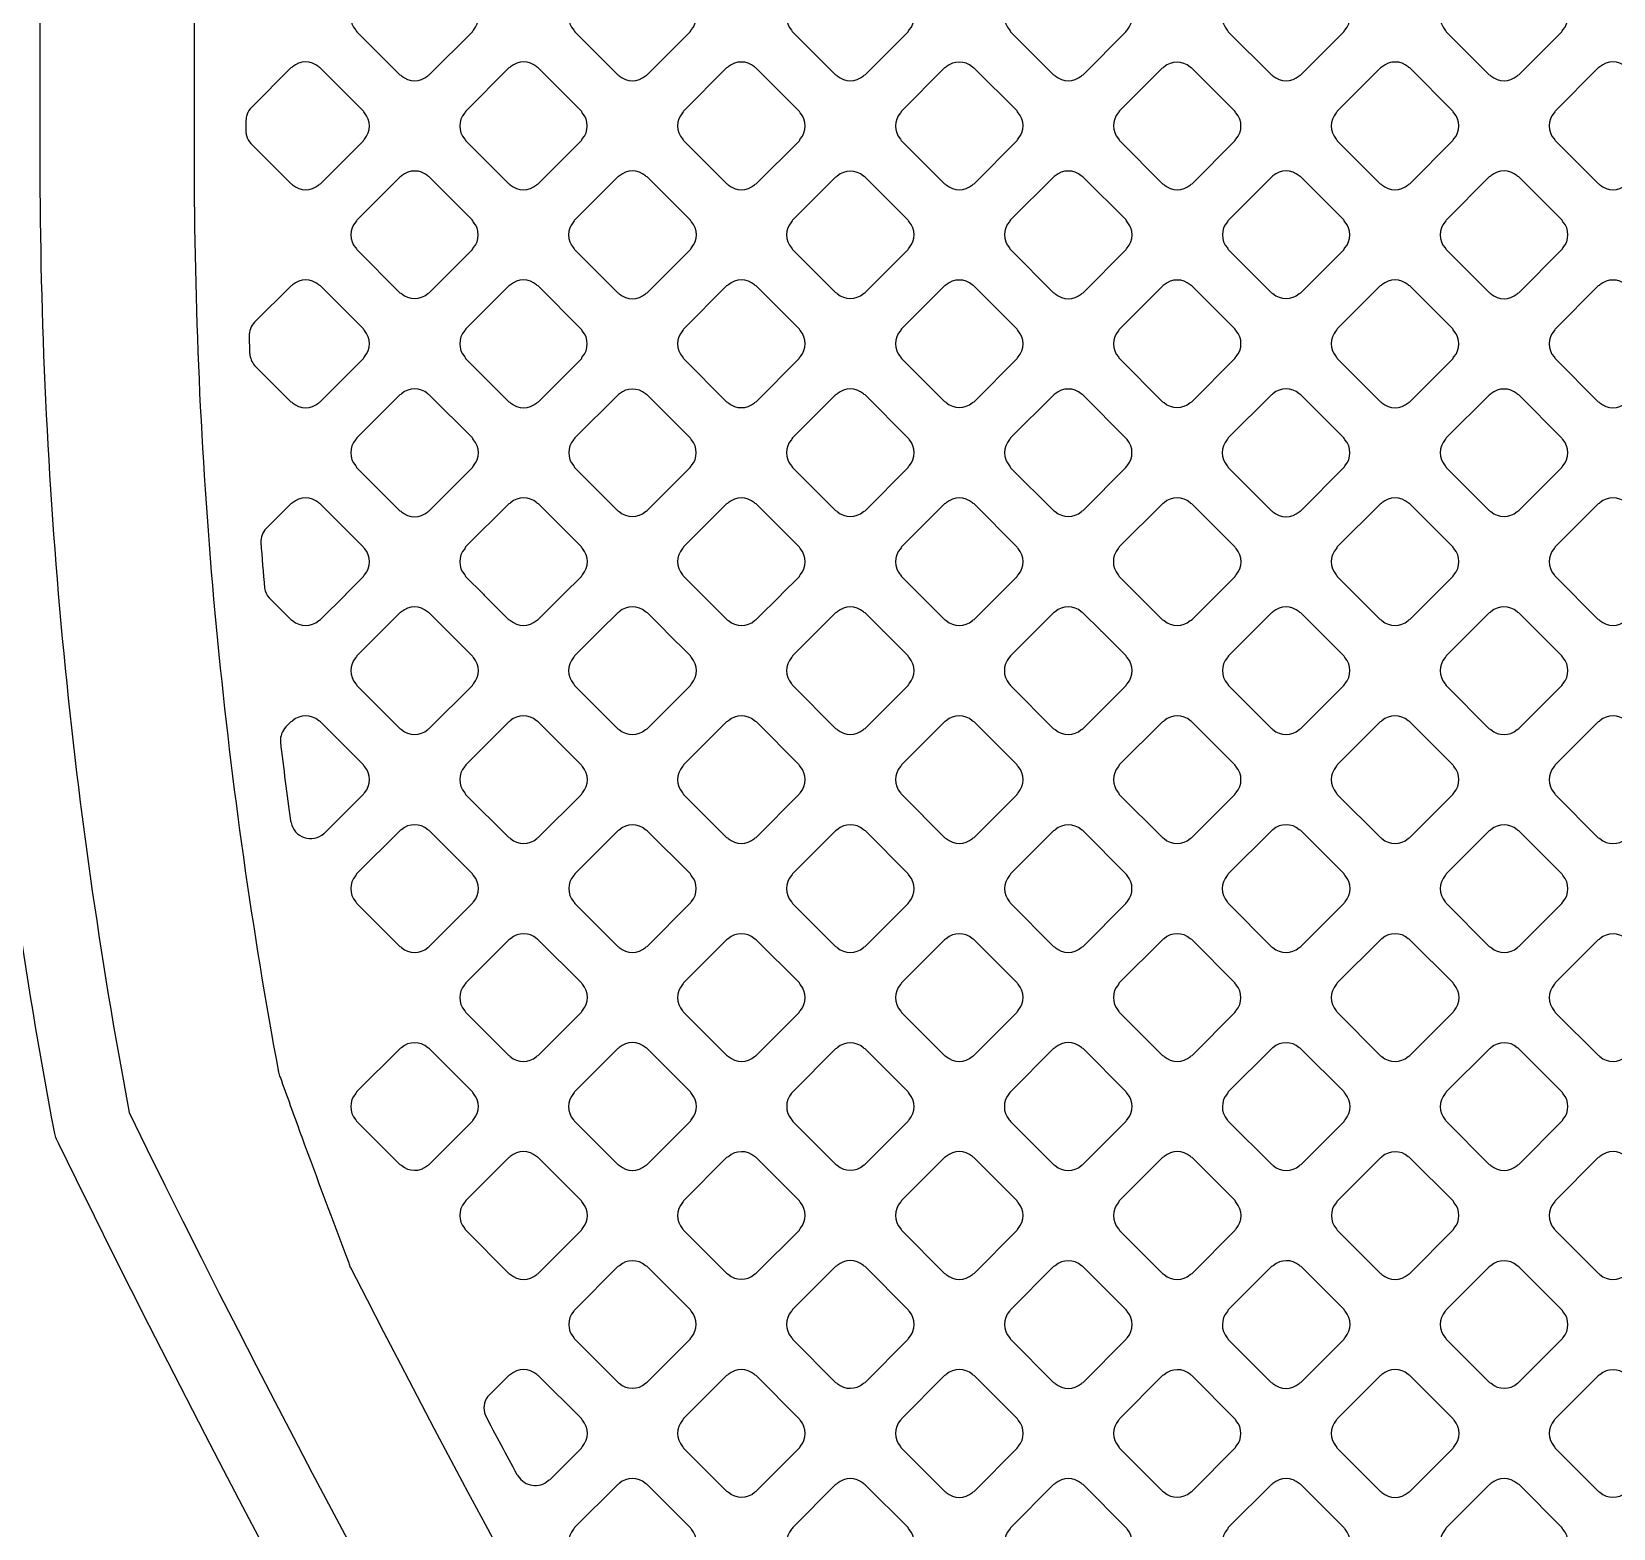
# Model space of a CAD drawing. Extents: x 0 to 248, y 0 to 175.
# Drawn here: x 88.775 to 90.34, y 146.461 to 147.941 of the extents above; entities that cross this region are included whole.
import ezdxf

# ---------------------------------------------------------------- set-up
doc = ezdxf.new("R2010")
doc.units = 0
doc.layers.add('gbr-dxf', color=7, linetype='Continuous')

msp = doc.modelspace()

# ---------------------------------------------------------------- linework, layer by layer
at = {"layer": 'gbr-dxf', "linetype": 'Continuous'}
for points in [[(92.4568, 139.2832, 0.121503), (90.8736, 141.9041, -0.008636), (90.872, 141.9058), (89.1955, 143.582, -0.008712), (89.1938, 143.5837, -0.198755), (86.6473, 149.73, -0.011889)], [(86.7997, 149.7335, 0.198929), (89.3032, 143.6898, -0.008685), (89.3049, 143.6882), (90.9814, 142.0119, -0.008773), (90.983, 142.0102, -0.121503), (92.603, 139.3263, -0.017805)], [(92.791, 139.3798, 0.121763), (91.1195, 142.1497, -0.008691), (91.1179, 142.1514), (89.279, 143.9902, -0.008915), (89.2774, 143.9919, -0.198702), (86.9933, 149.5055, -0.011933)], [(87.1457, 149.509, 0.198897), (89.3868, 144.098, -0.008509), (89.3884, 144.0964), (91.2273, 142.2575, -0.008751), (91.2289, 142.2558, -0.121762), (92.9373, 139.4227, -0.017203)], [(93.1142, 139.4709, 0.122078), (91.3569, 142.3872, -0.008495), (91.3554, 142.3888), (89.5165, 144.2277, -0.008901), (89.5148, 144.2294, -0.198823), (87.3288, 149.5094, -0.007746)], [(87.4812, 149.5075, 0.198838), (89.6243, 144.3355, -0.008522), (89.6258, 144.3339), (91.4647, 142.495, -0.008926), (91.4664, 142.4932, -0.121858), (93.2587, 139.5196, -0.022069)], [(93.47, 139.5743, 0.12221), (91.6203, 142.6472, -0.008815), (91.6186, 142.6488), (89.7781, 144.4893, -0.01398), (89.7753, 144.4922, -0.198689), (87.6987, 149.5077, -0.007704)], [(87.8511, 149.5097, 0.198911), (89.8859, 144.5971, -0.013711), (89.8887, 144.5942), (91.7247, 142.7582, -0.008541), (91.7264, 142.7566, -0.122231), (93.6151, 139.6209, -0.016533)], [(94.0783, 137.5351, 0.196009), (91.9132, 142.846, -0.019381), (91.9113, 142.8481), (90.1557, 144.6432, -0.042234), (90.1514, 144.648, -0.048731), (88.8015, 146.8421, -0.077425), (88.7976, 146.8531, -0.046914), (88.707, 147.8136, -0.010897), (88.707, 147.815), (88.707, 147.8155, -0.016733), (88.7071, 147.8178), (88.7071, 149.4567, -0.014135)], [(88.7833, 149.4587), (88.7833, 147.8155, -0.014012), (88.7832, 147.8136, 0.046654), (88.8715, 146.8724, 0.048616), (90.2105, 144.6961), (91.9677, 142.8993, -0.019718), (91.9697, 142.8972, -0.195845), (94.1545, 137.5371, -0.014149)], [(90.3062, 144.7806, -0.04393), (89.0908, 146.7186, -0.049617), (89.089, 146.7232, -0.003302), (89.0422, 146.849, -0.02137), (89.0414, 146.8509, -0.001504), (89.0211, 146.9071, -0.052667), (89.0196, 146.9122, -0.021887), (88.9593, 147.3387), (88.9592, 147.3391, -0.022162), (88.9363, 147.7746, -0.002029), (88.9362, 147.8133, -0.013393), (88.9361, 147.8145), (88.9361, 147.8702, -0.022988), (88.9361, 147.8724), (88.9361, 148.2548, -0.022988)]]:
    msp.add_lwpolyline(points, format="xyb", dxfattribs=at)
for points in [[(89.0956, 147.9428, -0.096265), (89.0966, 147.9412), (89.1393, 147.8985, -0.091964), (89.1408, 147.8976, 0.379731), (89.1668, 147.8976, -0.096265), (89.1684, 147.8985), (89.2111, 147.9412, -0.096266), (89.212, 147.9428, 0.379731), (89.212, 147.9688, -0.096225), (89.2111, 147.9704), (89.1682, 148.0132, -0.083076), (89.1668, 148.0141, 0.379731), (89.1409, 148.0141, -0.09572), (89.1392, 148.0131), (89.0966, 147.9705, -0.095916), (89.0956, 147.9688, 0.379731)], [(89.3112, 147.9428, -0.09572), (89.3122, 147.9412), (89.3548, 147.8986, -0.091913), (89.3563, 147.8977, 0.379731), (89.3823, 147.8977, -0.09572), (89.3839, 147.8986), (89.4265, 147.9412, -0.096266), (89.4275, 147.9429, 0.379731), (89.4275, 147.9688, -0.083522), (89.4266, 147.9702), (89.3838, 148.013, -0.087638), (89.3823, 148.014, 0.379731), (89.3564, 148.014, -0.096265), (89.3547, 148.013), (89.3122, 147.9704, -0.096121), (89.3112, 147.9688, 0.379731)], [(89.5265, 147.9688, 0.379293), (89.5266, 147.9428, -0.083151), (89.5274, 147.9414), (89.5703, 147.8986, -0.096266), (89.5719, 147.8976, 0.379731), (89.5979, 147.8976, -0.09572), (89.5995, 147.8986), (89.6421, 147.9412, -0.096214), (89.6431, 147.9429, 0.379703), (89.6431, 147.9688, -0.096157), (89.6422, 147.9704), (89.5995, 148.0131, -0.100073), (89.5978, 148.0141, 0.378815), (89.5719, 148.0141, -0.095866), (89.5702, 148.0131), (89.5275, 147.9704, -0.095796)], [(89.7423, 147.9429, -0.09572), (89.7433, 147.9412), (89.7858, 147.8987, -0.091913), (89.7874, 147.8977, 0.379731), (89.8134, 147.8977, -0.09572), (89.815, 147.8987), (89.8575, 147.9412, -0.096266), (89.8585, 147.9428, 0.379731), (89.8585, 147.9688, -0.096225), (89.8575, 147.9704), (89.815, 148.0129, -0.100601), (89.8133, 148.0139, 0.379731), (89.7874, 148.0139, -0.09572), (89.7857, 148.0129), (89.7433, 147.9705, -0.096266), (89.7423, 147.9688, 0.379731)], [(89.9577, 147.9428, -0.095756), (89.9586, 147.9412), (90.0013, 147.8985, -0.091964), (90.0029, 147.8976, 0.379731), (90.0289, 147.8976, -0.096265), (90.0305, 147.8985), (90.0731, 147.9412, -0.096266), (90.0741, 147.9428, 0.379731), (90.0741, 147.9688, -0.09572), (90.0731, 147.9704), (90.0303, 148.0132, -0.083121), (90.0289, 148.0141, 0.379731), (90.0029, 148.0141, -0.096265), (90.0013, 148.0131), (89.9586, 147.9705, -0.095916), (89.9577, 147.9688, 0.379731)], [(90.1733, 147.9428, -0.09572), (90.1743, 147.9412), (90.2168, 147.8986, -0.091913), (90.2184, 147.8977, 0.379731), (90.2444, 147.8977, -0.09572), (90.246, 147.8986), (90.2886, 147.9412, -0.096266), (90.2896, 147.9429, 0.379731), (90.2896, 147.9688, -0.083522), (90.2887, 147.9702), (90.2459, 148.013, -0.087639), (90.2444, 148.014, 0.379731), (90.2184, 148.014, -0.09572), (90.2168, 148.013), (90.1743, 147.9704, -0.096266), (90.1733, 147.9688, 0.379731)], [(88.9869, 147.8433, -0.035472), (88.987, 147.843), (88.987, 147.8426, 0.05135), (88.9876, 147.8386), (88.9876, 147.8386, 0.115814), (88.9919, 147.8305), (89.0316, 147.7908, -0.087516), (89.0331, 147.7899, 0.379731), (89.0591, 147.7899, -0.09572), (89.0607, 147.7908), (89.1032, 147.8333, -0.096266), (89.1042, 147.835, 0.379731), (89.1042, 147.861, -0.100032), (89.1032, 147.8627), (89.0605, 147.9054, -0.087516), (89.059, 147.9063, 0.379731), (89.033, 147.9063, -0.09572), (89.0314, 147.9053), (88.9924, 147.8663), (88.9924, 147.8663, 0.10135), (88.9882, 147.8595, -0.036033), (88.9881, 147.8592, 0.074953), (88.987, 147.8534, -0.04641), (88.9869, 147.853)], [(89.2034, 147.835, -0.096265), (89.2044, 147.8334), (89.247, 147.7908, -0.091913), (89.2485, 147.7899, 0.379731), (89.2745, 147.7899, -0.09572), (89.2761, 147.7908), (89.3188, 147.8335, -0.096266), (89.3197, 147.8351, 0.379731), (89.3197, 147.8611, -0.09572), (89.3188, 147.8627), (89.2761, 147.9054, -0.083121), (89.2747, 147.9063, 0.379731), (89.2487, 147.9063, -0.096265), (89.2471, 147.9053), (89.2044, 147.8626, -0.095916), (89.2034, 147.861, 0.379731)], [(89.4189, 147.8351, -0.09572), (89.4199, 147.8335), (89.4626, 147.7908, -0.092406), (89.4641, 147.7898, 0.379672), (89.4901, 147.7898, -0.095612), (89.4917, 147.7908), (89.5344, 147.8334, -0.095602), (89.5353, 147.8351, 0.378906), (89.5353, 147.861, -0.083262), (89.5345, 147.8624), (89.4915, 147.9054, -0.087645), (89.49, 147.9063, 0.379293), (89.4641, 147.9063, -0.095956), (89.4624, 147.9053), (89.4199, 147.8627, -0.096266), (89.4189, 147.8611, 0.379731)], [(89.6344, 147.835, -0.082704), (89.6352, 147.8336), (89.678, 147.7909, -0.095602), (89.6796, 147.7899, 0.379293), (89.7056, 147.7899, -0.095956), (89.7072, 147.7909), (89.7498, 147.8335, -0.096266), (89.7508, 147.8352, 0.379731), (89.7508, 147.8611, -0.09572), (89.7498, 147.8628), (89.7074, 147.9052, -0.100335), (89.7057, 147.9062, 0.379672), (89.6797, 147.9063, -0.095612), (89.6781, 147.9053), (89.6353, 147.8626, -0.095602), (89.6344, 147.8609, 0.378906)], [(89.85, 147.8352, -0.096265), (89.851, 147.8335), (89.8937, 147.7908, -0.091703), (89.8952, 147.7899, 0.379731), (89.9212, 147.7899, -0.096265), (89.9228, 147.7909), (89.9653, 147.8334, -0.095916), (89.9663, 147.835, 0.379731), (89.9663, 147.861, -0.096117), (89.9653, 147.8626), (89.9227, 147.9052, -0.100054), (89.921, 147.9062, 0.379731), (89.895, 147.9062, -0.096265), (89.8934, 147.9052), (89.851, 147.8628, -0.095916), (89.85, 147.8612, 0.379731)], [(90.0655, 147.835, -0.09572), (90.0665, 147.8334), (90.109, 147.7908, -0.091913), (90.1106, 147.7899, 0.379731), (90.1366, 147.7899, -0.09572), (90.1382, 147.7908), (90.1808, 147.8335, -0.096266), (90.1818, 147.8351, 0.379731), (90.1818, 147.8611, -0.09572), (90.1808, 147.8627), (90.1381, 147.9054, -0.083056), (90.1367, 147.9063, 0.379731), (90.1108, 147.9063, -0.09572), (90.1091, 147.9053), (90.0665, 147.8626, -0.096266), (90.0655, 147.861, 0.379731)], [(90.281, 147.8351, -0.096265), (90.2819, 147.8335), (90.3247, 147.7908, -0.091913), (90.3262, 147.7898, 0.379731), (90.3522, 147.7898, -0.09572), (90.3538, 147.7908), (90.3964, 147.8334, -0.096266), (90.3974, 147.8351, 0.379731), (90.3974, 147.861, -0.082756), (90.3965, 147.8624), (90.3536, 147.9054, -0.087516), (90.3521, 147.9063, 0.379731), (90.3261, 147.9063, -0.09572), (90.3245, 147.9053), (90.2819, 147.8627, -0.095916), (90.281, 147.8611, 0.379731)], [(89.0957, 147.7273, -0.091663), (89.0967, 147.7258), (89.1393, 147.6831, -0.086956), (89.1408, 147.6822, 0.379731), (89.1668, 147.6822, -0.096265), (89.1684, 147.6831), (89.2109, 147.7256, -0.095916), (89.2119, 147.7273, 0.379731), (89.2119, 147.7533, -0.100266), (89.2109, 147.755), (89.1683, 147.7976, -0.087516), (89.1668, 147.7985, 0.379731), (89.1409, 147.7985, -0.09572), (89.1392, 147.7975), (89.0967, 147.7549, -0.096266), (89.0957, 147.7533, 0.379731)], [(89.3111, 147.7273, -0.091558), (89.312, 147.7257), (89.3548, 147.6829, -0.087516), (89.3563, 147.682, 0.379731), (89.3823, 147.682, -0.09572), (89.3839, 147.683), (89.4267, 147.7257, -0.096266), (89.4276, 147.7274, 0.379731), (89.4276, 147.7533, -0.082756), (89.4268, 147.7547), (89.3838, 147.7977, -0.087516), (89.3823, 147.7986, 0.379731), (89.3564, 147.7986, -0.09572), (89.3547, 147.7976), (89.312, 147.7549, -0.096266), (89.3111, 147.7533, 0.379731)], [(89.5267, 147.7273, -0.091583), (89.5276, 147.7258), (89.5701, 147.6832, -0.103498), (89.5719, 147.6822, 0.378943), (89.5979, 147.6822, -0.095866), (89.5995, 147.6832), (89.642, 147.7257, -0.095602), (89.643, 147.7274, 0.379293), (89.643, 147.7533, -0.087748), (89.6421, 147.7548), (89.5994, 147.7975, -0.091913), (89.5978, 147.7984, 0.379731), (89.5719, 147.7984, -0.09572), (89.5702, 147.7974), (89.5277, 147.7549, -0.096214), (89.5267, 147.7533, 0.379703)], [(89.7422, 147.7274, -0.095865), (89.7431, 147.7257), (89.7858, 147.683, -0.091437), (89.7874, 147.6821, 0.379731), (89.8134, 147.6821, -0.096265), (89.815, 147.683), (89.8576, 147.7257, -0.095916), (89.8586, 147.7273, 0.379731), (89.8586, 147.7533, -0.100266), (89.8576, 147.755), (89.8151, 147.7975, -0.104018), (89.8133, 147.7985, 0.379731), (89.7874, 147.7985, -0.09572), (89.7857, 147.7975), (89.7431, 147.755, -0.096266), (89.7422, 147.7533, 0.379731)], [(89.9578, 147.7273, -0.091558), (89.9587, 147.7258), (90.0014, 147.6831, -0.087516), (90.0029, 147.6822, 0.379731), (90.0289, 147.6822, -0.09572), (90.0305, 147.6831), (90.073, 147.7256, -0.096266), (90.074, 147.7273, 0.379731), (90.074, 147.7533, -0.100032), (90.073, 147.755), (90.0304, 147.7976, -0.087516), (90.0289, 147.7985, 0.379731), (90.0029, 147.7985, -0.09572), (90.0013, 147.7975), (89.9588, 147.7549, -0.096266), (89.9578, 147.7533, 0.379731)], [(90.1732, 147.7273, -0.091745), (90.1741, 147.7257), (90.2169, 147.6829, -0.0873), (90.2184, 147.682, 0.379731), (90.2444, 147.682, -0.096265), (90.246, 147.683), (90.2887, 147.7257, -0.096266), (90.2897, 147.7274, 0.379731), (90.2897, 147.7533, -0.082756), (90.2888, 147.7547), (90.2459, 147.7977, -0.087516), (90.2444, 147.7986, 0.379731), (90.2184, 147.7986, -0.09572), (90.2168, 147.7976), (90.1741, 147.7549, -0.095916), (90.1732, 147.7533, 0.379731)], [(88.9901, 147.6398, 0.001015), (88.9907, 147.6229), (88.9908, 147.6228, 0.162126), (88.9956, 147.6111), (89.0315, 147.5752, -0.086956), (89.033, 147.5743, 0.379214), (89.059, 147.5743, -0.096625), (89.0606, 147.5753), (89.1032, 147.6179, -0.096266), (89.1042, 147.6196, 0.379731), (89.1042, 147.6456, -0.104206), (89.1032, 147.6474), (89.0607, 147.6898, -0.092233), (89.0591, 147.6908, 0.379321), (89.0332, 147.6908, -0.095506), (89.0316, 147.6898), (88.9955, 147.6538), (88.9955, 147.6538, 0.189471), (88.9901, 147.6401, -0.040379)], [(89.2034, 147.6196, -0.091685), (89.2043, 147.6181), (89.2472, 147.5753, -0.087516), (89.2486, 147.5743, 0.379731), (89.2746, 147.5743, -0.09572), (89.2763, 147.5753), (89.3188, 147.6178, -0.096266), (89.3197, 147.6195, 0.379731), (89.3197, 147.6454, -0.100032), (89.3187, 147.6471), (89.276, 147.6899, -0.087638), (89.2745, 147.6908, 0.379731), (89.2486, 147.6908, -0.096265), (89.2469, 147.6898), (89.2044, 147.6472, -0.095916), (89.2034, 147.6456, 0.379731)], [(89.4189, 147.6195, -0.09185), (89.4198, 147.6179), (89.4625, 147.5752, -0.089353), (89.4641, 147.5743, 0.37908), (89.49, 147.5743, -0.096117), (89.4916, 147.5753), (89.5343, 147.618, -0.096332), (89.5353, 147.6197, 0.379289), (89.5353, 147.6456, -0.083262), (89.5345, 147.647), (89.4916, 147.6899, -0.08752), (89.4901, 147.6908, 0.379214), (89.4642, 147.6907, -0.095956), (89.4625, 147.6898), (89.4199, 147.6471, -0.096023), (89.4189, 147.6455, 0.379672)], [(89.6344, 147.6455, 0.379293), (89.6344, 147.6196, -0.09185), (89.6353, 147.618), (89.6779, 147.5754, -0.10399), (89.6797, 147.5744, 0.379321), (89.7057, 147.5744, -0.095506), (89.7073, 147.5753), (89.7499, 147.6179, -0.095602), (89.7508, 147.6195, 0.379293), (89.7508, 147.6455, -0.087748), (89.7499, 147.647), (89.7071, 147.6898, -0.09246), (89.7055, 147.6907, 0.379703), (89.6796, 147.6907, -0.095612), (89.6779, 147.6898), (89.6353, 147.6472, -0.095796)], [(89.85, 147.6195, -0.09572), (89.851, 147.6179), (89.8935, 147.5753, -0.091913), (89.8951, 147.5744, 0.379731), (89.9211, 147.5744, -0.09572), (89.9227, 147.5753), (89.9653, 147.618, -0.096266), (89.9663, 147.6196, 0.379731), (89.9663, 147.6456, -0.10007), (89.9653, 147.6473), (89.9229, 147.6897, -0.104442), (89.9211, 147.6907, 0.379731), (89.8952, 147.6907, -0.09572), (89.8935, 147.6897), (89.851, 147.6471, -0.096266), (89.85, 147.6455, 0.379731)], [(90.0655, 147.6196, -0.091685), (90.0664, 147.6181), (90.1092, 147.5753, -0.087515), (90.1107, 147.5743, 0.379731), (90.1367, 147.5743, -0.096265), (90.1383, 147.5753), (90.1808, 147.6178, -0.095916), (90.1818, 147.6195, 0.379731), (90.1818, 147.6454, -0.100266), (90.1808, 147.6472), (90.1381, 147.6899, -0.087638), (90.1366, 147.6908, 0.379731), (90.1106, 147.6908, -0.096265), (90.109, 147.6898), (90.0665, 147.6472, -0.095916), (90.0655, 147.6456, 0.379731)], [(90.281, 147.6195, -0.091558), (90.2819, 147.6179), (90.3246, 147.5752, -0.087516), (90.3261, 147.5743, 0.379731), (90.3521, 147.5743, -0.095865), (90.3537, 147.5753), (90.3964, 147.618, -0.095535), (90.3974, 147.6197, 0.379731), (90.3974, 147.6456, -0.082756), (90.3965, 147.647), (90.3537, 147.6898, -0.087515), (90.3522, 147.6907, 0.379731), (90.3263, 147.6907, -0.096265), (90.3246, 147.6898), (90.2819, 147.6471, -0.096266), (90.281, 147.6455, 0.379731)], [(89.0956, 147.5118, -0.091745), (89.0965, 147.5103), (89.1393, 147.4674, -0.087516), (89.1408, 147.4665, 0.379731), (89.1668, 147.4665, -0.09572), (89.1684, 147.4675), (89.2111, 147.5101, -0.096266), (89.212, 147.5118, 0.379731), (89.212, 147.5377, -0.10399), (89.211, 147.5395), (89.1684, 147.5821, -0.092126), (89.1668, 147.5831, 0.379731), (89.1409, 147.5831, -0.09572), (89.1392, 147.5821), (89.0966, 147.5394, -0.095916), (89.0956, 147.5378, 0.379731)], [(89.3112, 147.5118, -0.087343), (89.3121, 147.5103), (89.3549, 147.4675, -0.082483), (89.3563, 147.4666, 0.379293), (89.3823, 147.4666, -0.095956), (89.3839, 147.4676), (89.4265, 147.5102, -0.096332), (89.4275, 147.5118, 0.379289), (89.4275, 147.5378, -0.087248), (89.4266, 147.5393), (89.3839, 147.582, -0.091364), (89.3823, 147.5829, 0.379293), (89.3564, 147.5829, -0.095956), (89.3547, 147.5819), (89.3122, 147.5394, -0.096214), (89.3112, 147.5378, 0.379672)], [(89.5266, 147.5118, -0.087549), (89.5275, 147.5103), (89.5702, 147.4676, -0.09979), (89.5719, 147.4666, 0.379731), (89.5979, 147.4666, -0.09572), (89.5995, 147.4675), (89.6421, 147.5102, -0.095916), (89.6431, 147.5118, 0.379731), (89.6431, 147.5378, -0.087748), (89.6422, 147.5393), (89.5994, 147.5821, -0.091964), (89.5978, 147.583, 0.379731), (89.5719, 147.583, -0.096265), (89.5702, 147.5821), (89.5275, 147.5394, -0.095916), (89.5266, 147.5377, 0.379731)], [(89.7423, 147.5378, 0.379293), (89.7423, 147.5118, -0.103917), (89.7433, 147.51), (89.7857, 147.4677, -0.10046), (89.7874, 147.4667, 0.379289), (89.8134, 147.4667, -0.095506), (89.815, 147.4676), (89.8575, 147.5102, -0.095394), (89.8585, 147.5118, 0.379293), (89.8585, 147.5378, -0.092348), (89.8575, 147.5393), (89.815, 147.5819, -0.096641), (89.8133, 147.5829, 0.379672), (89.7874, 147.5829, -0.095612), (89.7857, 147.5819), (89.7432, 147.5394, -0.095602)], [(89.9577, 147.5118, -0.091685), (89.9586, 147.5103), (90.0014, 147.4674, -0.087297), (90.0029, 147.4665, 0.379731), (90.0289, 147.4665, -0.09572), (90.0305, 147.4675), (90.0731, 147.5101, -0.096266), (90.0741, 147.5118, 0.379731), (90.0741, 147.5377, -0.103612), (90.0731, 147.5395), (90.0305, 147.5821, -0.091964), (90.0289, 147.5831, 0.379731), (90.0029, 147.5831, -0.096265), (90.0013, 147.5821), (89.9586, 147.5394, -0.095916), (89.9577, 147.5378, 0.379731)], [(90.1733, 147.5118, -0.087314), (90.1742, 147.5103), (90.217, 147.4675, -0.083056), (90.2184, 147.4666, 0.379731), (90.2444, 147.4666, -0.09572), (90.246, 147.4676), (90.2886, 147.5102, -0.096266), (90.2896, 147.5118, 0.379731), (90.2896, 147.5378, -0.08798), (90.2887, 147.5393), (90.246, 147.582, -0.092126), (90.2444, 147.5829, 0.379731), (90.2184, 147.5829, -0.09572), (90.2168, 147.5819), (90.1743, 147.5394, -0.096266), (90.1733, 147.5378, 0.379731)], [(89.0017, 147.436, 0.002374), (89.0054, 147.391, 0.138189), (89.0101, 147.3812), (89.0315, 147.3598, -0.096206), (89.0332, 147.3588, 0.378955), (89.0591, 147.3588, -0.096117), (89.0607, 147.3598), (89.0857, 147.3847), (89.0858, 147.3849), (89.1033, 147.4024, -0.095602), (89.1043, 147.404, 0.379293), (89.1043, 147.43, -0.083235), (89.1034, 147.4314), (89.0605, 147.4743, -0.087516), (89.059, 147.4752, 0.379731), (89.033, 147.4752, -0.09572), (89.0314, 147.4743), (89.0071, 147.45), (89.0071, 147.4499, 0.193341)], [(89.2034, 147.404, -0.087248), (89.2043, 147.4025), (89.2219, 147.3849, -0.023912), (89.2234, 147.3832), (89.2467, 147.3599, -0.107817), (89.2486, 147.3589, 0.379511), (89.2745, 147.3589, -0.096117), (89.2762, 147.3598), (89.3012, 147.3848), (89.3189, 147.4025, -0.095602), (89.3198, 147.4042, 0.378906), (89.3198, 147.4301, -0.09148), (89.3189, 147.4316), (89.2763, 147.4743, -0.095585), (89.2746, 147.4753, 0.379196), (89.2487, 147.4753, -0.095612), (89.2471, 147.4743), (89.2043, 147.4316, -0.095602), (89.2034, 147.4299, 0.378906)], [(89.4189, 147.4041, -0.087248), (89.4198, 147.4026), (89.4626, 147.3598, -0.092187), (89.4642, 147.3588, 0.379465), (89.4902, 147.3589, -0.095956), (89.4918, 147.3598), (89.5167, 147.3847), (89.5169, 147.3849), (89.5344, 147.4024, -0.095824), (89.5353, 147.404, 0.379293), (89.5353, 147.43, -0.087848), (89.5344, 147.4315), (89.4916, 147.4743, -0.091913), (89.49, 147.4752, 0.379731), (89.4641, 147.4752, -0.09572), (89.4624, 147.4743), (89.4199, 147.4317, -0.096332), (89.4189, 147.4301, 0.379289)], [(89.6344, 147.404, -0.09148), (89.6353, 147.4024), (89.6779, 147.3599, -0.10046), (89.6796, 147.3589, 0.379511), (89.7056, 147.3589, -0.096117), (89.7072, 147.3598), (89.7323, 147.3849), (89.7499, 147.4025, -0.095602), (89.7509, 147.4042, 0.379293), (89.7508, 147.4301, -0.083235), (89.75, 147.4315), (89.7072, 147.4743, -0.087516), (89.7057, 147.4752, 0.379731), (89.6797, 147.4752, -0.09572), (89.6781, 147.4743), (89.6354, 147.4316, -0.096332), (89.6344, 147.4299, 0.379289)], [(89.8499, 147.4041, -0.095506), (89.8509, 147.4025), (89.8936, 147.3597, -0.092072), (89.8952, 147.3588, 0.379511), (89.9211, 147.3588, -0.096117), (89.9228, 147.3598), (89.9479, 147.3849), (89.9654, 147.4024, -0.095602), (89.9664, 147.404, 0.378858), (89.9664, 147.43, -0.0827), (89.9655, 147.4314), (89.9225, 147.4743, -0.087864), (89.921, 147.4753, 0.379196), (89.8951, 147.4753, -0.096157), (89.8935, 147.4743), (89.8509, 147.4317, -0.095602), (89.8499, 147.43, 0.378858)], [(90.0654, 147.404, -0.087248), (90.0663, 147.4025), (90.0839, 147.3849, -0.023844), (90.0855, 147.3832), (90.1088, 147.3599, -0.107817), (90.1106, 147.3589, 0.37981), (90.1366, 147.3589, -0.096625), (90.1383, 147.3599), (90.163, 147.3846), (90.1633, 147.3848), (90.1809, 147.4025, -0.095602), (90.1819, 147.4042, 0.379293), (90.1819, 147.4301, -0.091954), (90.1809, 147.4317), (90.1384, 147.4743, -0.096266), (90.1367, 147.4752, 0.379731), (90.1107, 147.4752, -0.09572), (90.1091, 147.4743), (90.0664, 147.4316, -0.096332), (90.0655, 147.4299, 0.379289)], [(90.281, 147.4041, -0.087248), (90.2819, 147.4026), (90.3246, 147.3599, -0.096332), (90.3263, 147.3589, 0.379511), (90.3522, 147.3589, -0.096117), (90.3539, 147.3598), (90.379, 147.3849), (90.3965, 147.4024, -0.095602), (90.3974, 147.404, 0.378906), (90.3974, 147.43, -0.087248), (90.3965, 147.4314), (90.3536, 147.4743, -0.091703), (90.3521, 147.4753, 0.379287), (90.3262, 147.4753, -0.095612), (90.3245, 147.4743), (90.2819, 147.4317, -0.095602), (90.281, 147.43, 0.378906)], [(89.0957, 147.3222, 0.378982), (89.0957, 147.2963, -0.100588), (89.0967, 147.2946), (89.1392, 147.2521, -0.096539), (89.1408, 147.2511, 0.379201), (89.1668, 147.2511, -0.095956), (89.1684, 147.2521), (89.211, 147.2947, -0.096111), (89.212, 147.2963, 0.379212), (89.212, 147.3223, -0.083548), (89.2111, 147.3237), (89.1684, 147.3664, -0.095796), (89.1667, 147.3674, 0.378815), (89.1408, 147.3674, -0.095506), (89.1392, 147.3664), (89.0967, 147.3239, -0.096195)], [(89.3111, 147.2963, -0.100082), (89.3121, 147.2946), (89.3547, 147.2519, -0.095895), (89.3563, 147.251, 0.378747), (89.3823, 147.251, -0.09601), (89.3839, 147.2519), (89.4266, 147.2947, -0.096227), (89.4276, 147.2963, 0.379422), (89.4276, 147.3223, -0.100585), (89.4266, 147.324), (89.4025, 147.348, -0.015184), (89.4016, 147.349), (89.3841, 147.3665, -0.103498), (89.3823, 147.3675, 0.378858), (89.3563, 147.3675, -0.095506), (89.3547, 147.3665), (89.3371, 147.3489), (89.3121, 147.3239, -0.096627), (89.3111, 147.3222, 0.3795)], [(89.5267, 147.3222, 0.378982), (89.5267, 147.2963, -0.083163), (89.5276, 147.2949), (89.5703, 147.2521, -0.095895), (89.5719, 147.2512, 0.379201), (89.5979, 147.2512, -0.096625), (89.5995, 147.2522), (89.642, 147.2946, -0.096111), (89.643, 147.2963, 0.379212), (89.643, 147.3222, -0.100076), (89.642, 147.3239), (89.6179, 147.348, -0.015077), (89.6169, 147.349), (89.5995, 147.3664, -0.099849), (89.5978, 147.3674, 0.378815), (89.5719, 147.3674, -0.095506), (89.5702, 147.3664), (89.5277, 147.3238, -0.096539)], [(89.7421, 147.2963, -0.096117), (89.7431, 147.2947), (89.7858, 147.2519, -0.091578), (89.7874, 147.251, 0.378747), (89.8133, 147.251, -0.09601), (89.815, 147.252), (89.8577, 147.2947, -0.096227), (89.8587, 147.2963, 0.379422), (89.8587, 147.3223, -0.088014), (89.8577, 147.3238), (89.8335, 147.348, -0.015184), (89.8325, 147.3489), (89.8149, 147.3665, -0.095602), (89.8133, 147.3675, 0.378858), (89.7874, 147.3675, -0.095506), (89.7857, 147.3665), (89.7682, 147.349), (89.7431, 147.3239, -0.096627), (89.7421, 147.3223, 0.3795)], [(89.9578, 147.2963, -0.100285), (89.9588, 147.2946), (90.0013, 147.2521, -0.096627), (90.0029, 147.2511, 0.379451), (90.0289, 147.2511, -0.096117), (90.0305, 147.2521), (90.0731, 147.2947, -0.095895), (90.0741, 147.2963, 0.378879), (90.0741, 147.3223, -0.083964), (90.0732, 147.3237), (90.0305, 147.3664, -0.095602), (90.0288, 147.3674, 0.378906), (90.0029, 147.3674, -0.095506), (90.0013, 147.3664), (89.9838, 147.349), (89.9588, 147.3239, -0.096627), (89.9578, 147.3223, 0.379731)], [(90.1731, 147.2963, -0.099643), (90.1741, 147.2946), (90.2168, 147.2519, -0.095585), (90.2184, 147.251, 0.379422), (90.2444, 147.251, -0.096625), (90.246, 147.252), (90.2887, 147.2947, -0.096111), (90.2897, 147.2963, 0.37981), (90.2897, 147.3223, -0.100399), (90.2887, 147.324), (90.2646, 147.348, -0.015368), (90.2636, 147.349), (90.2461, 147.3665, -0.103673), (90.2443, 147.3675, 0.378767), (90.2184, 147.3675, -0.095506), (90.2168, 147.3665), (90.1741, 147.3239, -0.096627), (90.1732, 147.3222, 0.379357)], [(89.0211, 147.239, 0.004082), (89.0311, 147.1607, -0.057586), (89.0316, 147.159, 0.578979), (89.064, 147.1481, -0.063747), (89.0655, 147.1492), (89.1033, 147.187, -0.096227), (89.1043, 147.1886, 0.378952), (89.1043, 147.2146, -0.087946), (89.1034, 147.2161), (89.0607, 147.2588, -0.092456), (89.0591, 147.2597, 0.37947), (89.0332, 147.2597, -0.096458), (89.0315, 147.2587), (89.0265, 147.2537, 0.203529)], [(89.2034, 147.1886, -0.096117), (89.2043, 147.1869), (89.2471, 147.1442, -0.092187), (89.2486, 147.1433, 0.379201), (89.2746, 147.1433, -0.095956), (89.2762, 147.1443), (89.3188, 147.1869, -0.096332), (89.3198, 147.1885, 0.379308), (89.3198, 147.2144, -0.083548), (89.319, 147.2158), (89.276, 147.2588, -0.088207), (89.2745, 147.2597, 0.37947), (89.2485, 147.2597, -0.096458), (89.2469, 147.2587), (89.2044, 147.2162, -0.096627), (89.2034, 147.2145, 0.3795)], [(89.4189, 147.1884, -0.096625), (89.4199, 147.1868), (89.4622, 147.1444, -0.107961), (89.4641, 147.1434, 0.379308), (89.49, 147.1433, -0.09601), (89.4917, 147.1443), (89.5343, 147.187, -0.096227), (89.5353, 147.1886, 0.378952), (89.5353, 147.2145, -0.100076), (89.5343, 147.2163), (89.4919, 147.2587, -0.104677), (89.4901, 147.2597, 0.37947), (89.4642, 147.2597, -0.096458), (89.4625, 147.2587), (89.4199, 147.216, -0.096627), (89.4189, 147.2144, 0.379731)], [(89.6344, 147.1886, -0.08798), (89.6353, 147.1871), (89.6783, 147.1441, -0.083024), (89.6797, 147.1433, 0.379201), (89.7056, 147.1433, -0.095956), (89.7073, 147.1443), (89.7499, 147.1869, -0.096332), (89.7508, 147.1885, 0.379308), (89.7509, 147.2144, -0.092052), (89.7499, 147.216), (89.7072, 147.2587, -0.096527), (89.7055, 147.2597, 0.37947), (89.6796, 147.2597, -0.096458), (89.6779, 147.2587), (89.6354, 147.2162, -0.096627), (89.6344, 147.2145, 0.3795)], [(89.85, 147.1885, -0.096625), (89.8509, 147.1868), (89.8935, 147.1443, -0.092072), (89.8951, 147.1433, 0.37981), (89.921, 147.1433, -0.096625), (89.9227, 147.1443), (89.9653, 147.1869, -0.096111), (89.9663, 147.1885, 0.37981), (89.9663, 147.2145, -0.100399), (89.9653, 147.2162), (89.9227, 147.2588, -0.088334), (89.9212, 147.2597, 0.379731), (89.8953, 147.2597, -0.096458), (89.8936, 147.2588), (89.8509, 147.2161, -0.096627), (89.85, 147.2144, 0.379731)], [(90.0655, 147.1886, -0.096625), (90.0664, 147.1869), (90.1091, 147.1442, -0.092233), (90.1107, 147.1433, 0.37981), (90.1367, 147.1433, -0.095956), (90.1383, 147.1443), (90.1809, 147.1869, -0.096332), (90.1819, 147.1885, 0.37981), (90.1819, 147.2145, -0.084073), (90.181, 147.2159), (90.1381, 147.2588, -0.088334), (90.1366, 147.2597, 0.379731), (90.1106, 147.2597, -0.096458), (90.109, 147.2587), (90.0664, 147.2162, -0.096627), (90.0655, 147.2145, 0.379731)], [(90.281, 147.2144, 0.37947), (90.281, 147.1884, -0.099964), (90.282, 147.1867), (90.3246, 147.1441, -0.096332), (90.3262, 147.1432, 0.37981), (90.3522, 147.1432, -0.096625), (90.3538, 147.1441), (90.3965, 147.1869, -0.096111), (90.3975, 147.1885, 0.379308), (90.3975, 147.2144, -0.096507), (90.3966, 147.2161), (90.3539, 147.2587, -0.10077), (90.3522, 147.2597, 0.379), (90.3263, 147.2597, -0.095968), (90.3246, 147.2588), (90.2819, 147.216, -0.096527)], [(89.0956, 147.0808, -0.092139), (89.0965, 147.0792), (89.1393, 147.0364, -0.087638), (89.1408, 147.0355, 0.379451), (89.1668, 147.0354, -0.096117), (89.1684, 147.0364), (89.2112, 147.0792, -0.095796), (89.2121, 147.0808, 0.378779), (89.2121, 147.1067, -0.087715), (89.2112, 147.1082), (89.1684, 147.1511, -0.092456), (89.1668, 147.152, 0.37947), (89.1408, 147.152, -0.096458), (89.1392, 147.151), (89.0965, 147.1084, -0.096627), (89.0956, 147.1067, 0.379731)], [(89.3112, 147.0808, -0.096625), (89.3122, 147.0791), (89.3548, 147.0365, -0.092233), (89.3563, 147.0356, 0.37981), (89.3823, 147.0356, -0.095956), (89.3839, 147.0366), (89.4265, 147.0792, -0.096332), (89.4275, 147.0808, 0.37981), (89.4275, 147.1068, -0.083317), (89.4266, 147.1082), (89.3838, 147.151, -0.088202), (89.3823, 147.1519, 0.379731), (89.3564, 147.1519, -0.096458), (89.3547, 147.1509), (89.3122, 147.1084, -0.096627), (89.3112, 147.1067, 0.379731)], [(89.5266, 147.0808, -0.108042), (89.5277, 147.0789), (89.5701, 147.0365, -0.104264), (89.5719, 147.0355, 0.379451), (89.5978, 147.0355, -0.096117), (89.5995, 147.0365), (89.6422, 147.0791, -0.095796), (89.6431, 147.0808, 0.378779), (89.6431, 147.1067, -0.103884), (89.6421, 147.1085), (89.5997, 147.1509, -0.108196), (89.5978, 147.152, 0.37947), (89.5718, 147.152, -0.096458), (89.5702, 147.151), (89.5276, 147.1084, -0.096627), (89.5266, 147.1068, 0.379731)], [(89.7423, 147.0808, -0.092139), (89.7432, 147.0792), (89.7859, 147.0365, -0.087638), (89.7874, 147.0356, 0.37981), (89.8133, 147.0356, -0.096625), (89.815, 147.0366), (89.8575, 147.0791, -0.096111), (89.8585, 147.0807, 0.37981), (89.8585, 147.1067, -0.10451), (89.8574, 147.1085), (89.815, 147.151, -0.092233), (89.8134, 147.1519, 0.379731), (89.7874, 147.1519, -0.096458), (89.7858, 147.1509), (89.7432, 147.1084, -0.096627), (89.7423, 147.1067, 0.379731)], [(89.9576, 147.0808, -0.092162), (89.9586, 147.0792), (90.0014, 147.0363, -0.08752), (90.0029, 147.0354, 0.37889), (90.0288, 147.0354, -0.096117), (90.0305, 147.0364), (90.0732, 147.0792, -0.095895), (90.0742, 147.0808, 0.379201), (90.0742, 147.1068, -0.087784), (90.0733, 147.1083), (90.0305, 147.1511, -0.092233), (90.0289, 147.152, 0.379731), (90.0029, 147.152, -0.096458), (90.0013, 147.151), (89.9586, 147.1084, -0.096627), (89.9576, 147.1067, 0.3795)], [(90.1733, 147.0807, -0.092348), (90.1742, 147.0792), (90.2168, 147.0366, -0.10399), (90.2186, 147.0355, 0.37981), (90.2446, 147.0355, -0.095956), (90.2462, 147.0365), (90.2887, 147.079, -0.096332), (90.2897, 147.0806, 0.37981), (90.2897, 147.1066, -0.088442), (90.2888, 147.1081), (90.246, 147.1509, -0.092898), (90.2444, 147.1519, 0.379731), (90.2184, 147.1519, -0.096458), (90.2168, 147.1509), (90.1742, 147.1083, -0.096627), (90.1733, 147.1067, 0.379731)], [(89.2034, 146.9729, -0.092162), (89.2043, 146.9714), (89.247, 146.9286, -0.08752), (89.2485, 146.9277, 0.37889), (89.2744, 146.9277, -0.096117), (89.2761, 146.9287), (89.3189, 146.9715, -0.095895), (89.3198, 146.9731, 0.379201), (89.3198, 146.9991, -0.087784), (89.3189, 147.0006), (89.2762, 147.0432, -0.092233), (89.2746, 147.0442, 0.379731), (89.2487, 147.0442, -0.096458), (89.247, 147.0432), (89.2044, 147.0005, -0.096627), (89.2034, 146.9989, 0.3795)], [(89.4189, 146.973, -0.092348), (89.4198, 146.9715), (89.4624, 146.9289, -0.10399), (89.4642, 146.9278, 0.37981), (89.4902, 146.9278, -0.096458), (89.4918, 146.9288), (89.5343, 146.9713, -0.096627), (89.5353, 146.973, 0.37981), (89.5353, 146.9989, -0.087784), (89.5344, 147.0004), (89.4916, 147.0432, -0.092233), (89.49, 147.0442, 0.379731), (89.464, 147.0442, -0.096458), (89.4624, 147.0432), (89.4199, 147.0006, -0.096627), (89.4189, 146.999, 0.379731)], [(89.6344, 146.9729, -0.100399), (89.6354, 146.9712), (89.6779, 146.9287, -0.096627), (89.6795, 146.9278, 0.37981), (89.7055, 146.9278, -0.096625), (89.7071, 146.9287), (89.7499, 146.9715, -0.096111), (89.7508, 146.9731, 0.37981), (89.7508, 146.9991, -0.096458), (89.7499, 147.0007), (89.7074, 147.0432, -0.100499), (89.7057, 147.0442, 0.379731), (89.6797, 147.0442, -0.096458), (89.6781, 147.0432), (89.6354, 147.0005, -0.096857), (89.6344, 146.9989, 0.379731)], [(89.8499, 146.9731, -0.092162), (89.8509, 146.9715), (89.8937, 146.9287, -0.087645), (89.8952, 146.9278, 0.379201), (89.9212, 146.9278, -0.096625), (89.9228, 146.9288), (89.9653, 146.9713, -0.096111), (89.9663, 146.9729, 0.379308), (89.9663, 146.9988, -0.104256), (89.9653, 147.0006), (89.9226, 147.0433, -0.092456), (89.9211, 147.0442, 0.37947), (89.8951, 147.0442, -0.096458), (89.8935, 147.0432), (89.8509, 147.0007, -0.096627), (89.85, 146.999, 0.3795)], [(90.0654, 146.9729, -0.092162), (90.0664, 146.9714), (90.1092, 146.9285, -0.08752), (90.1107, 146.9276, 0.37889), (90.1366, 146.9276, -0.096117), (90.1383, 146.9286), (90.1811, 146.9714, -0.095895), (90.182, 146.973, 0.379201), (90.182, 146.9989, -0.087784), (90.1811, 147.0004), (90.1383, 147.0432, -0.092233), (90.1367, 147.0442, 0.379731), (90.1107, 147.0442, -0.096458), (90.1091, 147.0432), (90.0664, 147.0005, -0.096627), (90.0655, 146.9989, 0.3795)], [(90.2811, 146.973, -0.095968), (90.2821, 146.9713), (90.3247, 146.9287, -0.092398), (90.3262, 146.9277, 0.379422), (90.3522, 146.9278, -0.096625), (90.3538, 146.9287), (90.3964, 146.9713, -0.096332), (90.3974, 146.973, 0.379451), (90.3974, 146.9989, -0.083586), (90.3965, 147.0003), (90.3537, 147.0432, -0.088093), (90.3522, 147.0441, 0.379249), (90.3263, 147.0441, -0.096723), (90.3246, 147.0431), (90.2821, 147.0005, -0.096627), (90.2811, 146.9989, 0.379357)], [(89.0956, 146.8652, -0.110189), (89.0964, 146.8638), (89.1392, 146.821, -0.096111), (89.1408, 146.8201, 0.379308), (89.1667, 146.82, -0.09601), (89.1684, 146.821), (89.211, 146.8637, -0.096227), (89.212, 146.8653, 0.378952), (89.212, 146.8912, -0.092052), (89.2111, 146.8928), (89.1685, 146.9354, -0.096527), (89.1668, 146.9364, 0.37947), (89.1408, 146.9364, -0.096458), (89.1392, 146.9354), (89.0964, 146.8926, -0.105569), (89.0956, 146.8912, 0.379732)], [(89.311, 146.8652, -0.08798), (89.312, 146.8637), (89.3547, 146.821, -0.100073), (89.3564, 146.82, 0.378747), (89.3823, 146.82, -0.09601), (89.384, 146.821), (89.4266, 146.8636, -0.096328), (89.4276, 146.8653, 0.379422), (89.4276, 146.8912, -0.092348), (89.4267, 146.8928), (89.384, 146.9355, -0.096111), (89.3823, 146.9365, 0.379731), (89.3563, 146.9365, -0.096458), (89.3547, 146.9355), (89.312, 146.8928, -0.096627), (89.3111, 146.8912, 0.3795)], [(89.5268, 146.8653, -0.104473), (89.5278, 146.8635), (89.5702, 146.8211, -0.100073), (89.5719, 146.8201, 0.378747), (89.5978, 146.8201, -0.09601), (89.5995, 146.8211), (89.642, 146.8636, -0.096227), (89.643, 146.8652, 0.379422), (89.643, 146.8912, -0.09253), (89.642, 146.8928), (89.5995, 146.9353, -0.096627), (89.5978, 146.9363, 0.379731), (89.5718, 146.9363, -0.096723), (89.5702, 146.9353), (89.5278, 146.8929, -0.096857), (89.5268, 146.8913, 0.3795)], [(89.7421, 146.8652, -0.10047), (89.7431, 146.8635), (89.7857, 146.8209, -0.096111), (89.7874, 146.8199, 0.379308), (89.8133, 146.8199, -0.09601), (89.8149, 146.8209), (89.8577, 146.8637, -0.096227), (89.8587, 146.8653, 0.378952), (89.8587, 146.8912, -0.095968), (89.8577, 146.8929), (89.8151, 146.9355, -0.10077), (89.8134, 146.9365, 0.37947), (89.7874, 146.9365, -0.096458), (89.7858, 146.9355), (89.7431, 146.8928, -0.096627), (89.7421, 146.8912, 0.379731)], [(89.9577, 146.8652, -0.087613), (89.9587, 146.8638), (90.0016, 146.8208, -0.083081), (90.003, 146.8199, 0.379201), (90.029, 146.8199, -0.096625), (90.0306, 146.8209), (90.0732, 146.8635, -0.096111), (90.0742, 146.8652, 0.379308), (90.0742, 146.8911, -0.092315), (90.0733, 146.8927), (90.0305, 146.9354, -0.096527), (90.0289, 146.9364, 0.37947), (90.0029, 146.9364, -0.096458), (90.0013, 146.9354), (89.9587, 146.8929, -0.096627), (89.9578, 146.8912, 0.3795)], [(90.1732, 146.8651, -0.087613), (90.1742, 146.8636), (90.2168, 146.821, -0.100073), (90.2185, 146.82, 0.379201), (90.2444, 146.82, -0.096625), (90.2461, 146.821), (90.2887, 146.8636, -0.096111), (90.2897, 146.8653, 0.379451), (90.2897, 146.8912, -0.092029), (90.2887, 146.8928), (90.2461, 146.9354, -0.096539), (90.2445, 146.9364, 0.379249), (90.2185, 146.9363, -0.096458), (90.2169, 146.9354), (90.1742, 146.8927, -0.096627), (90.1733, 146.891, 0.3795)], [(89.2034, 146.7576, -0.100076), (89.2044, 146.7558), (89.247, 146.7132, -0.096227), (89.2486, 146.7122, 0.379422), (89.2746, 146.7122, -0.095956), (89.2762, 146.7132), (89.3188, 146.7558, -0.096332), (89.3198, 146.7575, 0.379308), (89.3198, 146.7834, -0.092052), (89.3189, 146.785), (89.2761, 146.8277, -0.096527), (89.2745, 146.8287, 0.37947), (89.2485, 146.8287, -0.096458), (89.2469, 146.8277), (89.2044, 146.7852, -0.096627), (89.2034, 146.7835, 0.379357)], [(89.4189, 146.7574, -0.087848), (89.4198, 146.7559), (89.4624, 146.7133, -0.10046), (89.4641, 146.7123, 0.379451), (89.49, 146.7123, -0.096117), (89.4917, 146.7133), (89.5344, 146.7559, -0.095796), (89.5353, 146.7576, 0.378779), (89.5353, 146.7835, -0.092061), (89.5344, 146.7851), (89.4918, 146.8277, -0.096328), (89.4901, 146.8287, 0.37947), (89.4642, 146.8286, -0.096723), (89.4625, 146.8277), (89.4199, 146.785, -0.096627), (89.4189, 146.7834, 0.379731)], [(89.6344, 146.7575, -0.096625), (89.6354, 146.7559), (89.6781, 146.7132, -0.092233), (89.6797, 146.7122, 0.37981), (89.7056, 146.7122, -0.095956), (89.7073, 146.7132), (89.7499, 146.7558, -0.096332), (89.7508, 146.7575, 0.37981), (89.7508, 146.7834, -0.083317), (89.75, 146.7848), (89.707, 146.8278, -0.088202), (89.7056, 146.8287, 0.379731), (89.6796, 146.8287, -0.096458), (89.6779, 146.8277), (89.6354, 146.7852, -0.096627), (89.6344, 146.7835, 0.379731)], [(89.85, 146.7574, -0.104392), (89.851, 146.7556), (89.8935, 146.7131, -0.100151), (89.8952, 146.7121, 0.379308), (89.9211, 146.7121, -0.09601), (89.9228, 146.7131), (89.9655, 146.7558, -0.096227), (89.9664, 146.7574, 0.378952), (89.9664, 146.7833, -0.107677), (89.9654, 146.7852), (89.9229, 146.8277, -0.096527), (89.9212, 146.8287, 0.37947), (89.8953, 146.8287, -0.096458), (89.8936, 146.8277), (89.8509, 146.7851, -0.096627), (89.85, 146.7834, 0.379731)], [(90.0656, 146.7574, -0.087613), (90.0665, 146.7559), (90.1093, 146.7131, -0.083081), (90.1107, 146.7122, 0.379201), (90.1367, 146.7122, -0.096625), (90.1383, 146.7132), (90.1809, 146.7558, -0.096111), (90.1819, 146.7575, 0.379308), (90.1819, 146.7834, -0.092315), (90.181, 146.785), (90.1383, 146.8276, -0.096527), (90.1367, 146.8286, 0.37947), (90.1107, 146.8285, -0.096458), (90.1091, 146.8276), (90.0666, 146.785, -0.096627), (90.0656, 146.7834, 0.3795)], [(90.281, 146.7574, -0.092162), (90.2819, 146.7559), (90.3248, 146.713, -0.087645), (90.3262, 146.7121, 0.379201), (90.3522, 146.7121, -0.096625), (90.3538, 146.7131), (90.3965, 146.7558, -0.096111), (90.3975, 146.7575, 0.379451), (90.3975, 146.7834, -0.087916), (90.3966, 146.7849), (90.3538, 146.8277, -0.092187), (90.3522, 146.8287, 0.379249), (90.3263, 146.8287, -0.096458), (90.3246, 146.8277), (90.282, 146.785, -0.096627), (90.281, 146.7834, 0.3795)], [(89.3112, 146.6497, -0.100285), (89.3122, 146.648), (89.3547, 146.6055, -0.096627), (89.3563, 146.6045, 0.37981), (89.3823, 146.6045, -0.096625), (89.3839, 146.6055), (89.4265, 146.6481, -0.096111), (89.4275, 146.6498, 0.37981), (89.4275, 146.6757, -0.09253), (89.4266, 146.6773), (89.384, 146.7199, -0.096423), (89.3823, 146.7208, 0.379731), (89.3564, 146.7208, -0.096458), (89.3547, 146.7199), (89.3122, 146.6773, -0.096627), (89.3112, 146.6757, 0.379731)], [(89.5266, 146.6498, -0.100082), (89.5276, 146.6481), (89.5703, 146.6054, -0.095796), (89.5719, 146.6044, 0.37889), (89.5978, 146.6045, -0.096117), (89.5995, 146.6054), (89.6421, 146.6481, -0.095895), (89.6431, 146.6497, 0.379201), (89.6431, 146.6757, -0.096625), (89.6421, 146.6773), (89.5995, 146.7199, -0.100151), (89.5978, 146.7209, 0.379731), (89.5718, 146.7209, -0.096458), (89.5702, 146.7199), (89.5276, 146.6774, -0.096627), (89.5266, 146.6757, 0.3795)], [(89.7422, 146.6497, -0.096625), (89.7432, 146.6481), (89.7859, 146.6054, -0.092233), (89.7875, 146.6044, 0.37981), (89.8135, 146.6044, -0.095956), (89.8151, 146.6054), (89.8577, 146.648, -0.096332), (89.8587, 146.6496, 0.37981), (89.8587, 146.6756, -0.083317), (89.8578, 146.677), (89.8149, 146.7199, -0.088202), (89.8134, 146.7208, 0.379731), (89.7874, 146.7208, -0.096458), (89.7858, 146.7199), (89.7432, 146.6773, -0.096627), (89.7422, 146.6757, 0.379731)], [(89.9577, 146.6496, -0.100076), (89.9587, 146.6479), (90.0012, 146.6054, -0.096328), (90.0029, 146.6044, 0.379422), (90.0288, 146.6044, -0.096625), (90.0305, 146.6054), (90.0732, 146.6481, -0.096332), (90.0742, 146.6498, 0.379308), (90.0742, 146.6757, -0.095968), (90.0732, 146.6774), (90.0307, 146.7199, -0.10077), (90.029, 146.7209, 0.37947), (90.0031, 146.7208, -0.096458), (90.0014, 146.7199), (89.9587, 146.6772, -0.096627), (89.9578, 146.6756, 0.379357)], [(90.1732, 146.6497, -0.083163), (90.1741, 146.6483), (90.217, 146.6054, -0.095895), (90.2186, 146.6045, 0.379201), (90.2446, 146.6045, -0.096625), (90.2462, 146.6055), (90.2887, 146.648, -0.096111), (90.2897, 146.6496, 0.379308), (90.2897, 146.6756, -0.096507), (90.2887, 146.6772), (90.2461, 146.7198, -0.10077), (90.2444, 146.7208, 0.37947), (90.2184, 146.7208, -0.096458), (90.2168, 146.7198), (90.1742, 146.6773, -0.096627), (90.1733, 146.6757, 0.3795)], [(89.2235, 146.5734, 0.001324), (89.255, 146.5144, -0.075521), (89.2564, 146.5127, 0.464952), (89.2861, 146.5083, -0.069158), (89.2878, 146.5094), (89.3188, 146.5404, -0.095916), (89.3198, 146.542, 0.379692), (89.3198, 146.568, -0.09253), (89.3188, 146.5696), (89.2762, 146.6121, -0.096111), (89.2746, 146.6131, 0.379523), (89.2486, 146.6131, -0.096614), (89.247, 146.6121), (89.2259, 146.5911, 0.230127)], [(89.4189, 146.542, -0.095968), (89.4198, 146.5404), (89.4624, 146.4978, -0.107982), (89.4642, 146.4968, 0.379422), (89.4902, 146.4968, -0.096625), (89.4918, 146.4978), (89.5343, 146.5403, -0.096111), (89.5353, 146.5419, 0.379308), (89.5353, 146.5679, -0.096507), (89.5343, 146.5695), (89.4917, 146.6121, -0.10077), (89.49, 146.6131, 0.37947), (89.464, 146.6131, -0.096458), (89.4624, 146.6121), (89.4199, 146.5696, -0.096627), (89.4189, 146.568, 0.379357)], [(89.6344, 146.5419, -0.092162), (89.6353, 146.5403), (89.6782, 146.4975, -0.08752), (89.6797, 146.4966, 0.37889), (89.7056, 146.4966, -0.096117), (89.7073, 146.4976), (89.75, 146.5403, -0.095895), (89.751, 146.542, 0.379201), (89.751, 146.5679, -0.087784), (89.7501, 146.5694), (89.7072, 146.6122, -0.092233), (89.7057, 146.6132, 0.379731), (89.6797, 146.6132, -0.096458), (89.6781, 146.6122), (89.6354, 146.5695, -0.096627), (89.6344, 146.5679, 0.3795)], [(89.8501, 146.5419, -0.100076), (89.8511, 146.5402), (89.8936, 146.4977, -0.096328), (89.8952, 146.4967, 0.379422), (89.9212, 146.4968, -0.096625), (89.9228, 146.4977), (89.9653, 146.5402, -0.096111), (89.9663, 146.5419, 0.379451), (89.9663, 146.5678, -0.096259), (89.9653, 146.5695), (89.9226, 146.6122, -0.083024), (89.9212, 146.6131, 0.379249), (89.8953, 146.613, -0.096458), (89.8936, 146.6121), (89.8511, 146.5695, -0.096627), (89.8501, 146.5679, 0.379357)], [(90.0654, 146.5419, -0.100076), (90.0664, 146.5402), (90.1091, 146.4976, -0.096328), (90.1107, 146.4966, 0.379422), (90.1367, 146.4966, -0.096625), (90.1383, 146.4976), (90.181, 146.5403, -0.096332), (90.182, 146.5419, 0.379308), (90.182, 146.5679, -0.095968), (90.1811, 146.5695), (90.1384, 146.6122, -0.100093), (90.1367, 146.6132, 0.37947), (90.1107, 146.6131, -0.096723), (90.1091, 146.6122), (90.0664, 146.5695, -0.096627), (90.0655, 146.5679, 0.379357)], [(90.2811, 146.5419, -0.087613), (90.282, 146.5404), (90.3248, 146.4976, -0.083081), (90.3262, 146.4967, 0.379201), (90.3522, 146.4967, -0.096625), (90.3538, 146.4977), (90.3964, 146.5403, -0.096111), (90.3974, 146.5419, 0.379308), (90.3974, 146.5679, -0.092315), (90.3965, 146.5695), (90.3539, 146.6121, -0.096527), (90.3522, 146.613, 0.37947), (90.3263, 146.613, -0.096458), (90.3246, 146.612), (90.2821, 146.5695, -0.096627), (90.2811, 146.5679, 0.3795)], [(89.3111, 146.4342, -0.087784), (89.312, 146.4327), (89.3547, 146.39, -0.100151), (89.3564, 146.389, 0.37981), (89.3824, 146.389, -0.095956), (89.384, 146.39), (89.4266, 146.4326, -0.096332), (89.4276, 146.4342, 0.37981), (89.4276, 146.4602, -0.087784), (89.4267, 146.4617), (89.3839, 146.5045, -0.092233), (89.3823, 146.5054, 0.379731), (89.3563, 146.5054, -0.096458), (89.3547, 146.5044), (89.312, 146.4618, -0.096627), (89.3111, 146.4601, 0.379731)], [(89.5268, 146.4342, -0.108195), (89.5278, 146.4324), (89.5702, 146.39, -0.104691), (89.572, 146.389, 0.37981), (89.598, 146.389, -0.096625), (89.5996, 146.3899), (89.6421, 146.4324, -0.096111), (89.6431, 146.4341, 0.37981), (89.6431, 146.46, -0.100399), (89.6421, 146.4618), (89.5996, 146.5042, -0.104691), (89.5978, 146.5053, 0.379731), (89.5718, 146.5053, -0.096723), (89.5702, 146.5043), (89.5278, 146.4619, -0.096857), (89.5268, 146.4602, 0.379731)], [(89.7422, 146.4341, -0.092162), (89.7432, 146.4325), (89.7859, 146.3898, -0.087645), (89.7874, 146.3889, 0.379201), (89.8133, 146.3889, -0.096625), (89.815, 146.3899), (89.8577, 146.4326, -0.096111), (89.8587, 146.4342, 0.379451), (89.8587, 146.4602, -0.087916), (89.8578, 146.4617), (89.815, 146.5044, -0.092187), (89.8135, 146.5054, 0.379249), (89.7875, 146.5053, -0.096458), (89.7859, 146.5043), (89.7432, 146.4617, -0.096627), (89.7422, 146.46, 0.3795)], [(89.9577, 146.4342, -0.095968), (89.9587, 146.4326), (90.0015, 146.3898, -0.092398), (90.003, 146.3889, 0.379422), (90.029, 146.3889, -0.096625), (90.0306, 146.3899), (90.0732, 146.4325, -0.096111), (90.0742, 146.4341, 0.379451), (90.0742, 146.4601, -0.083636), (90.0733, 146.4615), (90.0304, 146.5044, -0.087648), (90.0289, 146.5053, 0.379249), (90.0029, 146.5053, -0.096458), (90.0013, 146.5043), (89.9587, 146.4618, -0.096627), (89.9578, 146.4602, 0.379357)], [(90.1733, 146.434, -0.096625), (90.1742, 146.4324), (90.2166, 146.39, -0.107961), (90.2185, 146.389, 0.379308), (90.2444, 146.389, -0.09601), (90.2461, 146.3899), (90.2887, 146.4326, -0.096328), (90.2897, 146.4342, 0.378952), (90.2897, 146.4602, -0.099971), (90.2887, 146.4619), (90.2463, 146.5043, -0.103973), (90.2445, 146.5053, 0.37947), (90.2185, 146.5053, -0.096723), (90.2169, 146.5043), (90.1742, 146.4617, -0.096627), (90.1733, 146.46, 0.379731)]]:
    msp.add_lwpolyline(points, format="xyb", close=True, dxfattribs=at)

doc.saveas('drawing.dxf')
